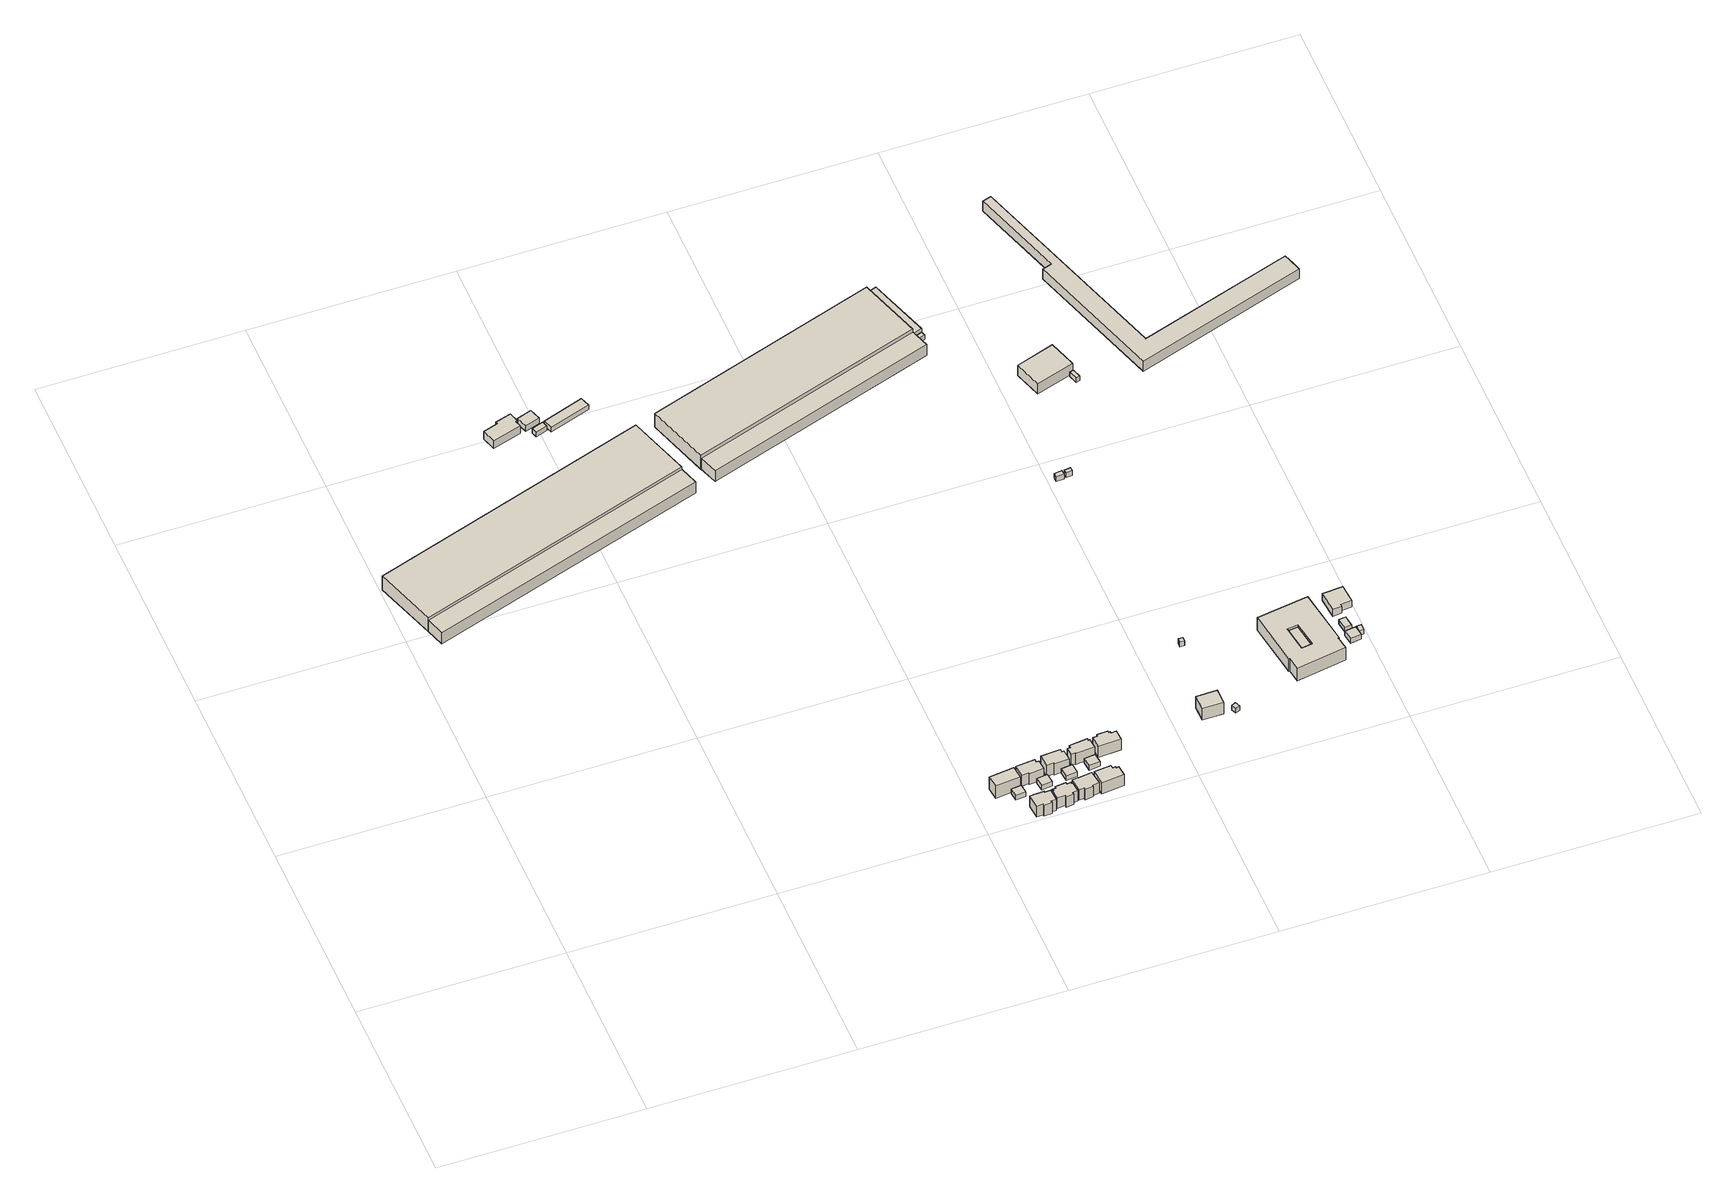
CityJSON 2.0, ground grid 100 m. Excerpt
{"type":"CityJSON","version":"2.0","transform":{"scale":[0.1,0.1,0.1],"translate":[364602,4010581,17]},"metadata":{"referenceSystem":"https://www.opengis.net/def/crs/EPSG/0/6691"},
"CityObjects":{
"building1":{"type":"Building","attributes":{"枝番":1,"利根川水系渡良瀬川洪水浸水想定区域（想定最大規模）.規模":"L2","利根川水系渡良瀬川洪水浸水想定区域（想定最大規模）.浸水ランク":"2","利根川水系渡良瀬川洪水浸水想定区域（想定最大規模）.浸水深":0.83,"利根川水系渡良瀬川洪水浸水想定区域（想定最大規模）.継続時間":2.1,"利根川水系利根川洪水浸水想定区域（計画規模）.規模":"L1","利根川水系利根川洪水浸水想定区域（計画規模）.浸水ランク":"2","利根川水系利根川洪水浸水想定区域（計画規模）.浸水深":2.7,"利根川水系利根川洪水浸水想定区域（想定最大規模）.規模":"L2","利根川水系利根川洪水浸水想定区域（想定最大規模）.浸水ランク":"3","利根川水系利根川洪水浸水想定区域（想定最大規模）.浸水深":4.16,"measuredHeight":13.2,"BuildingDetails.prefecture":"10","BuildingDetails.city":"10207"},"geometry":[{"type":"Solid","lod":"1","boundaries":[[[[0,1,2,3]],[[2,4,5,3]],[[1,6,4,2]],[[0,7,6,1]],[[3,5,7,0]],[[4,6,7,5]]]]}]},
"building2":{"type":"Building","attributes":{"枝番":1,"利根川水系渡良瀬川洪水浸水想定区域（想定最大規模）.規模":"L2","利根川水系渡良瀬川洪水浸水想定区域（想定最大規模）.浸水ランク":"2","利根川水系渡良瀬川洪水浸水想定区域（想定最大規模）.浸水深":0.63,"利根川水系利根川洪水浸水想定区域（計画規模）.規模":"L1","利根川水系利根川洪水浸水想定区域（計画規模）.浸水ランク":"2","利根川水系利根川洪水浸水想定区域（計画規模）.浸水深":2.5,"利根川水系利根川洪水浸水想定区域（想定最大規模）.規模":"L2","利根川水系利根川洪水浸水想定区域（想定最大規模）.浸水ランク":"3","利根川水系利根川洪水浸水想定区域（想定最大規模）.浸水深":3.96,"measuredHeight":9.2,"BuildingDetails.prefecture":"10","BuildingDetails.city":"10207"},"geometry":[{"type":"Solid","lod":"1","boundaries":[[[[8,9,10,11]],[[10,12,13,11]],[[9,14,12,10]],[[8,15,14,9]],[[11,13,15,8]],[[12,14,15,13]]]]}]},
"building3":{"type":"Building","attributes":{"枝番":1,"利根川水系渡良瀬川洪水浸水想定区域（想定最大規模）.規模":"L2","利根川水系渡良瀬川洪水浸水想定区域（想定最大規模）.浸水ランク":"2","利根川水系渡良瀬川洪水浸水想定区域（想定最大規模）.浸水深":0.83,"利根川水系利根川洪水浸水想定区域（計画規模）.規模":"L1","利根川水系利根川洪水浸水想定区域（計画規模）.浸水ランク":"2","利根川水系利根川洪水浸水想定区域（計画規模）.浸水深":2.7,"利根川水系利根川洪水浸水想定区域（想定最大規模）.規模":"L2","利根川水系利根川洪水浸水想定区域（想定最大規模）.浸水ランク":"3","利根川水系利根川洪水浸水想定区域（想定最大規模）.浸水深":4.16,"measuredHeight":5.7,"BuildingDetails.prefecture":"10","BuildingDetails.city":"10207"},"geometry":[{"type":"Solid","lod":"1","boundaries":[[[[16,17,18,19,20,21,22,23]],[[22,24,25,23]],[[21,26,24,22]],[[20,27,26,21]],[[19,28,27,20]],[[18,29,28,19]],[[17,30,29,18]],[[16,31,30,17]],[[23,25,31,16]],[[24,26,27,28,29,30,31,25]]]]}]},
"building4":{"type":"Building","attributes":{"枝番":1,"利根川水系渡良瀬川洪水浸水想定区域（想定最大規模）.規模":"L2","利根川水系渡良瀬川洪水浸水想定区域（想定最大規模）.浸水ランク":"2","利根川水系渡良瀬川洪水浸水想定区域（想定最大規模）.浸水深":0.93,"利根川水系渡良瀬川洪水浸水想定区域（想定最大規模）.継続時間":5.2,"利根川水系利根川洪水浸水想定区域（計画規模）.規模":"L1","利根川水系利根川洪水浸水想定区域（計画規模）.浸水ランク":"2","利根川水系利根川洪水浸水想定区域（計画規模）.浸水深":2.8,"利根川水系利根川洪水浸水想定区域（想定最大規模）.規模":"L2","利根川水系利根川洪水浸水想定区域（想定最大規模）.浸水ランク":"3","利根川水系利根川洪水浸水想定区域（想定最大規模）.浸水深":4.26,"measuredHeight":3.9,"BuildingDetails.prefecture":"10","BuildingDetails.city":"10207"},"geometry":[{"type":"Solid","lod":"1","boundaries":[[[[32,33,34,35]],[[34,36,37,35]],[[33,38,36,34]],[[32,39,38,33]],[[35,37,39,32]],[[36,38,39,37]]]]}]},
"building5":{"type":"Building","attributes":{"枝番":1,"利根川水系渡良瀬川洪水浸水想定区域（想定最大規模）.規模":"L2","利根川水系渡良瀬川洪水浸水想定区域（想定最大規模）.浸水ランク":"2","利根川水系渡良瀬川洪水浸水想定区域（想定最大規模）.浸水深":0.93,"利根川水系渡良瀬川洪水浸水想定区域（想定最大規模）.継続時間":19.6,"利根川水系利根川洪水浸水想定区域（計画規模）.規模":"L1","利根川水系利根川洪水浸水想定区域（計画規模）.浸水ランク":"2","利根川水系利根川洪水浸水想定区域（計画規模）.浸水深":2.8,"利根川水系利根川洪水浸水想定区域（想定最大規模）.規模":"L2","利根川水系利根川洪水浸水想定区域（想定最大規模）.浸水ランク":"3","利根川水系利根川洪水浸水想定区域（想定最大規模）.浸水深":4.26,"measuredHeight":3.5,"BuildingDetails.prefecture":"10","BuildingDetails.city":"10207"},"geometry":[{"type":"Solid","lod":"1","boundaries":[[[[40,41,42,43]],[[42,44,45,43]],[[41,46,44,42]],[[40,47,46,41]],[[43,45,47,40]],[[44,46,47,45]]]]}]},
"building6":{"type":"Building","attributes":{"枝番":1,"利根川水系渡良瀬川洪水浸水想定区域（想定最大規模）.規模":"L2","利根川水系渡良瀬川洪水浸水想定区域（想定最大規模）.浸水ランク":"2","利根川水系渡良瀬川洪水浸水想定区域（想定最大規模）.浸水深":1.12,"利根川水系渡良瀬川洪水浸水想定区域（想定最大規模）.継続時間":5.2,"利根川水系利根川洪水浸水想定区域（計画規模）.規模":"L1","利根川水系利根川洪水浸水想定区域（計画規模）.浸水ランク":"2","利根川水系利根川洪水浸水想定区域（計画規模）.浸水深":3,"利根川水系利根川洪水浸水想定区域（想定最大規模）.規模":"L2","利根川水系利根川洪水浸水想定区域（想定最大規模）.浸水ランク":"3","利根川水系利根川洪水浸水想定区域（想定最大規模）.浸水深":4.46,"BuildingDetails.prefecture":"10","BuildingDetails.city":"10207"},"geometry":[{"type":"Solid","lod":"1","boundaries":[[[[48,49,50,51]],[[50,52,53,51]],[[49,54,52,50]],[[48,55,54,49]],[[51,53,55,48]],[[52,54,55,53]]]]}]},
"building7":{"type":"Building","attributes":{"枝番":1,"利根川水系渡良瀬川洪水浸水想定区域（想定最大規模）.規模":"L2","利根川水系渡良瀬川洪水浸水想定区域（想定最大規模）.浸水ランク":"2","利根川水系渡良瀬川洪水浸水想定区域（想定最大規模）.浸水深":1.03,"利根川水系渡良瀬川洪水浸水想定区域（想定最大規模）.継続時間":9.4,"利根川水系利根川洪水浸水想定区域（計画規模）.規模":"L1","利根川水系利根川洪水浸水想定区域（計画規模）.浸水ランク":"2","利根川水系利根川洪水浸水想定区域（計画規模）.浸水深":2.9,"利根川水系利根川洪水浸水想定区域（想定最大規模）.規模":"L2","利根川水系利根川洪水浸水想定区域（想定最大規模）.浸水ランク":"3","利根川水系利根川洪水浸水想定区域（想定最大規模）.浸水深":4.36,"usage":"411","measuredHeight":8.4,"BuildingDetails.prefecture":"10","BuildingDetails.city":"10207","BuildingDetails.surveyYear":2016},"geometry":[{"type":"Solid","lod":"1","boundaries":[[[[56,57,58,59]],[[58,60,61,59]],[[57,62,60,58]],[[56,63,62,57]],[[59,61,63,56]],[[60,62,63,61]]]]}]},
"building8":{"type":"Building","attributes":{"枝番":1,"利根川水系渡良瀬川洪水浸水想定区域（想定最大規模）.規模":"L2","利根川水系渡良瀬川洪水浸水想定区域（想定最大規模）.浸水ランク":"2","利根川水系渡良瀬川洪水浸水想定区域（想定最大規模）.浸水深":1.33,"利根川水系渡良瀬川洪水浸水想定区域（想定最大規模）.継続時間":11.5,"利根川水系利根川洪水浸水想定区域（計画規模）.規模":"L1","利根川水系利根川洪水浸水想定区域（計画規模）.浸水ランク":"3","利根川水系利根川洪水浸水想定区域（計画規模）.浸水深":3.19,"利根川水系利根川洪水浸水想定区域（想定最大規模）.規模":"L2","利根川水系利根川洪水浸水想定区域（想定最大規模）.浸水ランク":"3","利根川水系利根川洪水浸水想定区域（想定最大規模）.浸水深":4.66,"BuildingDetails.prefecture":"10","BuildingDetails.city":"10207"},"geometry":[{"type":"Solid","lod":"1","boundaries":[[[[64,65,66,67]],[[66,68,69,67]],[[65,70,68,66]],[[64,71,70,65]],[[67,69,71,64]],[[68,70,71,69]]]]}]},
"building9":{"type":"Building","attributes":{"枝番":1,"利根川水系渡良瀬川洪水浸水想定区域（想定最大規模）.規模":"L2","利根川水系渡良瀬川洪水浸水想定区域（想定最大規模）.浸水ランク":"2","利根川水系渡良瀬川洪水浸水想定区域（想定最大規模）.浸水深":0.93,"利根川水系渡良瀬川洪水浸水想定区域（想定最大規模）.継続時間":11.5,"利根川水系利根川洪水浸水想定区域（計画規模）.規模":"L1","利根川水系利根川洪水浸水想定区域（計画規模）.浸水ランク":"2","利根川水系利根川洪水浸水想定区域（計画規模）.浸水深":2.79,"利根川水系利根川洪水浸水想定区域（想定最大規模）.規模":"L2","利根川水系利根川洪水浸水想定区域（想定最大規模）.浸水ランク":"3","利根川水系利根川洪水浸水想定区域（想定最大規模）.浸水深":4.25,"usage":"411","measuredHeight":7.5,"BuildingDetails.prefecture":"10","BuildingDetails.city":"10207","BuildingDetails.surveyYear":2016},"geometry":[{"type":"Solid","lod":"1","boundaries":[[[[72,73,74,75,76,77,78,79,80,81,82,83]],[[82,84,85,83]],[[81,86,84,82]],[[80,87,86,81]],[[79,88,87,80]],[[78,89,88,79]],[[77,90,89,78]],[[76,91,90,77]],[[75,92,91,76]],[[74,93,92,75]],[[73,94,93,74]],[[72,95,94,73]],[[83,85,95,72]],[[84,86,87,88,89,90,91,92,93,94,95,85]]]]}]},
"building10":{"type":"Building","attributes":{"枝番":1,"利根川水系渡良瀬川洪水浸水想定区域（想定最大規模）.規模":"L2","利根川水系渡良瀬川洪水浸水想定区域（想定最大規模）.浸水ランク":"2","利根川水系渡良瀬川洪水浸水想定区域（想定最大規模）.浸水深":1.33,"利根川水系渡良瀬川洪水浸水想定区域（想定最大規模）.継続時間":9.4,"利根川水系利根川洪水浸水想定区域（計画規模）.規模":"L1","利根川水系利根川洪水浸水想定区域（計画規模）.浸水ランク":"3","利根川水系利根川洪水浸水想定区域（計画規模）.浸水深":3.19,"利根川水系利根川洪水浸水想定区域（想定最大規模）.規模":"L2","利根川水系利根川洪水浸水想定区域（想定最大規模）.浸水ランク":"3","利根川水系利根川洪水浸水想定区域（想定最大規模）.浸水深":4.66,"usage":"411","measuredHeight":7.6,"BuildingDetails.prefecture":"10","BuildingDetails.city":"10207","BuildingDetails.surveyYear":2016},"geometry":[{"type":"Solid","lod":"1","boundaries":[[[[96,97,98,99,100,101,102,103]],[[102,104,105,103]],[[101,106,104,102]],[[100,107,106,101]],[[99,108,107,100]],[[98,109,108,99]],[[97,110,109,98]],[[96,111,110,97]],[[103,105,111,96]],[[104,106,107,108,109,110,111,105]]]]}]},
"building11":{"type":"Building","attributes":{"枝番":1,"利根川水系渡良瀬川洪水浸水想定区域（想定最大規模）.規模":"L2","利根川水系渡良瀬川洪水浸水想定区域（想定最大規模）.浸水ランク":"2","利根川水系渡良瀬川洪水浸水想定区域（想定最大規模）.浸水深":1.33,"利根川水系渡良瀬川洪水浸水想定区域（想定最大規模）.継続時間":9.7,"利根川水系利根川洪水浸水想定区域（計画規模）.規模":"L1","利根川水系利根川洪水浸水想定区域（計画規模）.浸水ランク":"3","利根川水系利根川洪水浸水想定区域（計画規模）.浸水深":3.19,"利根川水系利根川洪水浸水想定区域（想定最大規模）.規模":"L2","利根川水系利根川洪水浸水想定区域（想定最大規模）.浸水ランク":"3","利根川水系利根川洪水浸水想定区域（想定最大規模）.浸水深":4.66,"BuildingDetails.prefecture":"10","BuildingDetails.city":"10207"},"geometry":[{"type":"Solid","lod":"1","boundaries":[[[[112,113,114,115]],[[114,116,117,115]],[[113,118,116,114]],[[112,119,118,113]],[[115,117,119,112]],[[116,118,119,117]]]]}]},
"building12":{"type":"Building","attributes":{"枝番":1,"利根川水系渡良瀬川洪水浸水想定区域（想定最大規模）.規模":"L2","利根川水系渡良瀬川洪水浸水想定区域（想定最大規模）.浸水ランク":"2","利根川水系渡良瀬川洪水浸水想定区域（想定最大規模）.浸水深":1.12,"利根川水系渡良瀬川洪水浸水想定区域（想定最大規模）.継続時間":9.7,"利根川水系利根川洪水浸水想定区域（計画規模）.規模":"L1","利根川水系利根川洪水浸水想定区域（計画規模）.浸水ランク":"2","利根川水系利根川洪水浸水想定区域（計画規模）.浸水深":3,"利根川水系利根川洪水浸水想定区域（想定最大規模）.規模":"L2","利根川水系利根川洪水浸水想定区域（想定最大規模）.浸水ランク":"3","利根川水系利根川洪水浸水想定区域（想定最大規模）.浸水深":4.46,"usage":"411","measuredHeight":7.2,"BuildingDetails.prefecture":"10","BuildingDetails.city":"10207","BuildingDetails.surveyYear":2016},"geometry":[{"type":"Solid","lod":"1","boundaries":[[[[120,121,122,123,124,125,126,127,128,129,130,131,132,133,134,135]],[[134,136,137,135]],[[133,138,136,134]],[[132,139,138,133]],[[131,140,139,132]],[[130,141,140,131]],[[129,142,141,130]],[[128,143,142,129]],[[127,144,143,128]],[[126,145,144,127]],[[125,146,145,126]],[[124,147,146,125]],[[123,148,147,124]],[[122,149,148,123]],[[121,150,149,122]],[[120,151,150,121]],[[135,137,151,120]],[[136,138,139,140,141,142,143,144,145,146,147,148,149,150,151,137]]]]}]},
"building13":{"type":"Building","attributes":{"枝番":1,"利根川水系渡良瀬川洪水浸水想定区域（想定最大規模）.規模":"L2","利根川水系渡良瀬川洪水浸水想定区域（想定最大規模）.浸水ランク":"2","利根川水系渡良瀬川洪水浸水想定区域（想定最大規模）.浸水深":1.03,"利根川水系渡良瀬川洪水浸水想定区域（想定最大規模）.継続時間":7,"利根川水系利根川洪水浸水想定区域（計画規模）.規模":"L1","利根川水系利根川洪水浸水想定区域（計画規模）.浸水ランク":"2","利根川水系利根川洪水浸水想定区域（計画規模）.浸水深":2.9,"利根川水系利根川洪水浸水想定区域（想定最大規模）.規模":"L2","利根川水系利根川洪水浸水想定区域（想定最大規模）.浸水ランク":"3","利根川水系利根川洪水浸水想定区域（想定最大規模）.浸水深":4.36,"usage":"411","measuredHeight":7.6,"BuildingDetails.prefecture":"10","BuildingDetails.city":"10207","BuildingDetails.surveyYear":2016},"geometry":[{"type":"Solid","lod":"1","boundaries":[[[[152,153,154,155,156,157,158,159]],[[158,160,161,159]],[[157,162,160,158]],[[156,163,162,157]],[[155,164,163,156]],[[154,165,164,155]],[[153,166,165,154]],[[152,167,166,153]],[[159,161,167,152]],[[160,162,163,164,165,166,167,161]]]]}]},
"building14":{"type":"Building","attributes":{"枝番":1,"利根川水系渡良瀬川洪水浸水想定区域（想定最大規模）.規模":"L2","利根川水系渡良瀬川洪水浸水想定区域（想定最大規模）.浸水ランク":"2","利根川水系渡良瀬川洪水浸水想定区域（想定最大規模）.浸水深":1.03,"利根川水系渡良瀬川洪水浸水想定区域（想定最大規模）.継続時間":9.7,"利根川水系利根川洪水浸水想定区域（計画規模）.規模":"L1","利根川水系利根川洪水浸水想定区域（計画規模）.浸水ランク":"2","利根川水系利根川洪水浸水想定区域（計画規模）.浸水深":2.9,"利根川水系利根川洪水浸水想定区域（想定最大規模）.規模":"L2","利根川水系利根川洪水浸水想定区域（想定最大規模）.浸水ランク":"3","利根川水系利根川洪水浸水想定区域（想定最大規模）.浸水深":4.36,"usage":"411","measuredHeight":7.4,"BuildingDetails.prefecture":"10","BuildingDetails.city":"10207","BuildingDetails.surveyYear":2016},"geometry":[{"type":"Solid","lod":"1","boundaries":[[[[168,169,170,171,172,173,174,175,176,177]],[[176,178,179,177]],[[175,180,178,176]],[[174,181,180,175]],[[173,182,181,174]],[[172,183,182,173]],[[171,184,183,172]],[[170,185,184,171]],[[169,186,185,170]],[[168,187,186,169]],[[177,179,187,168]],[[178,180,181,182,183,184,185,186,187,179]]]]}]},
"building15":{"type":"Building","attributes":{"枝番":1,"利根川水系渡良瀬川洪水浸水想定区域（想定最大規模）.規模":"L2","利根川水系渡良瀬川洪水浸水想定区域（想定最大規模）.浸水ランク":"2","利根川水系渡良瀬川洪水浸水想定区域（想定最大規模）.浸水深":1.23,"利根川水系渡良瀬川洪水浸水想定区域（想定最大規模）.継続時間":7,"利根川水系利根川洪水浸水想定区域（計画規模）.規模":"L1","利根川水系利根川洪水浸水想定区域（計画規模）.浸水ランク":"3","利根川水系利根川洪水浸水想定区域（計画規模）.浸水深":3.1,"利根川水系利根川洪水浸水想定区域（想定最大規模）.規模":"L2","利根川水系利根川洪水浸水想定区域（想定最大規模）.浸水ランク":"3","利根川水系利根川洪水浸水想定区域（想定最大規模）.浸水深":4.55,"BuildingDetails.prefecture":"10","BuildingDetails.city":"10207"},"geometry":[{"type":"Solid","lod":"1","boundaries":[[[[188,189,190,191]],[[190,192,193,191]],[[189,194,192,190]],[[188,195,194,189]],[[191,193,195,188]],[[192,194,195,193]]]]}]},
"building16":{"type":"Building","attributes":{"枝番":1,"利根川水系渡良瀬川洪水浸水想定区域（想定最大規模）.規模":"L2","利根川水系渡良瀬川洪水浸水想定区域（想定最大規模）.浸水ランク":"2","利根川水系渡良瀬川洪水浸水想定区域（想定最大規模）.浸水深":1.12,"利根川水系渡良瀬川洪水浸水想定区域（想定最大規模）.継続時間":7,"利根川水系利根川洪水浸水想定区域（計画規模）.規模":"L1","利根川水系利根川洪水浸水想定区域（計画規模）.浸水ランク":"2","利根川水系利根川洪水浸水想定区域（計画規模）.浸水深":3,"利根川水系利根川洪水浸水想定区域（想定最大規模）.規模":"L2","利根川水系利根川洪水浸水想定区域（想定最大規模）.浸水ランク":"3","利根川水系利根川洪水浸水想定区域（想定最大規模）.浸水深":4.46,"usage":"411","measuredHeight":7.8,"BuildingDetails.prefecture":"10","BuildingDetails.city":"10207","BuildingDetails.surveyYear":2016},"geometry":[{"type":"Solid","lod":"1","boundaries":[[[[196,197,198,199,200,201,202,203,204,205]],[[204,206,207,205]],[[203,208,206,204]],[[202,209,208,203]],[[201,210,209,202]],[[200,211,210,201]],[[199,212,211,200]],[[198,213,212,199]],[[197,214,213,198]],[[196,215,214,197]],[[205,207,215,196]],[[206,208,209,210,211,212,213,214,215,207]]]]}]},
"building17":{"type":"Building","attributes":{"枝番":1,"利根川水系渡良瀬川洪水浸水想定区域（想定最大規模）.規模":"L2","利根川水系渡良瀬川洪水浸水想定区域（想定最大規模）.浸水ランク":"2","利根川水系渡良瀬川洪水浸水想定区域（想定最大規模）.浸水深":1.23,"利根川水系利根川洪水浸水想定区域（計画規模）.規模":"L1","利根川水系利根川洪水浸水想定区域（計画規模）.浸水ランク":"3","利根川水系利根川洪水浸水想定区域（計画規模）.浸水深":3.1,"利根川水系利根川洪水浸水想定区域（想定最大規模）.規模":"L2","利根川水系利根川洪水浸水想定区域（想定最大規模）.浸水ランク":"3","利根川水系利根川洪水浸水想定区域（想定最大規模）.浸水深":4.55,"usage":"411","measuredHeight":7.8,"BuildingDetails.prefecture":"10","BuildingDetails.city":"10207","BuildingDetails.surveyYear":2016},"geometry":[{"type":"Solid","lod":"1","boundaries":[[[[216,217,218,219,220,221,222,223]],[[222,224,225,223]],[[221,226,224,222]],[[220,227,226,221]],[[219,228,227,220]],[[218,229,228,219]],[[217,230,229,218]],[[216,231,230,217]],[[223,225,231,216]],[[224,226,227,228,229,230,231,225]]]]}]},
"building18":{"type":"Building","attributes":{"枝番":1,"利根川水系渡良瀬川洪水浸水想定区域（想定最大規模）.規模":"L2","利根川水系渡良瀬川洪水浸水想定区域（想定最大規模）.浸水ランク":"2","利根川水系渡良瀬川洪水浸水想定区域（想定最大規模）.浸水深":1.33,"利根川水系渡良瀬川洪水浸水想定区域（想定最大規模）.継続時間":7,"利根川水系利根川洪水浸水想定区域（計画規模）.規模":"L1","利根川水系利根川洪水浸水想定区域（計画規模）.浸水ランク":"3","利根川水系利根川洪水浸水想定区域（計画規模）.浸水深":3.19,"利根川水系利根川洪水浸水想定区域（想定最大規模）.規模":"L2","利根川水系利根川洪水浸水想定区域（想定最大規模）.浸水ランク":"3","利根川水系利根川洪水浸水想定区域（想定最大規模）.浸水深":4.66,"measuredHeight":3.1,"BuildingDetails.prefecture":"10","BuildingDetails.city":"10207"},"geometry":[{"type":"Solid","lod":"1","boundaries":[[[[232,233,234,235]],[[234,236,237,235]],[[233,238,236,234]],[[232,239,238,233]],[[235,237,239,232]],[[236,238,239,237]]]]}]},
"building19":{"type":"Building","attributes":{"枝番":1,"利根川水系渡良瀬川洪水浸水想定区域（想定最大規模）.規模":"L2","利根川水系渡良瀬川洪水浸水想定区域（想定最大規模）.浸水ランク":"2","利根川水系渡良瀬川洪水浸水想定区域（想定最大規模）.浸水深":1.03,"利根川水系渡良瀬川洪水浸水想定区域（想定最大規模）.継続時間":6.2,"利根川水系利根川洪水浸水想定区域（計画規模）.規模":"L1","利根川水系利根川洪水浸水想定区域（計画規模）.浸水ランク":"2","利根川水系利根川洪水浸水想定区域（計画規模）.浸水深":2.9,"利根川水系利根川洪水浸水想定区域（想定最大規模）.規模":"L2","利根川水系利根川洪水浸水想定区域（想定最大規模）.浸水ランク":"3","利根川水系利根川洪水浸水想定区域（想定最大規模）.浸水深":4.36,"usage":"411","measuredHeight":7.6,"BuildingDetails.prefecture":"10","BuildingDetails.city":"10207","BuildingDetails.surveyYear":2016},"geometry":[{"type":"Solid","lod":"1","boundaries":[[[[240,241,242,243,244,245,246,247,248,249]],[[248,250,251,249]],[[247,252,250,248]],[[246,253,252,247]],[[245,254,253,246]],[[244,255,254,245]],[[243,256,255,244]],[[242,257,256,243]],[[241,258,257,242]],[[240,259,258,241]],[[249,251,259,240]],[[250,252,253,254,255,256,257,258,259,251]]]]}]},
"building20":{"type":"Building","attributes":{"枝番":1,"利根川水系渡良瀬川洪水浸水想定区域（想定最大規模）.規模":"L2","利根川水系渡良瀬川洪水浸水想定区域（想定最大規模）.浸水ランク":"2","利根川水系渡良瀬川洪水浸水想定区域（想定最大規模）.浸水深":0.54,"利根川水系利根川洪水浸水想定区域（計画規模）.規模":"L1","利根川水系利根川洪水浸水想定区域（計画規模）.浸水ランク":"2","利根川水系利根川洪水浸水想定区域（計画規模）.浸水深":2.4,"利根川水系利根川洪水浸水想定区域（想定最大規模）.規模":"L2","利根川水系利根川洪水浸水想定区域（想定最大規模）.浸水ランク":"3","利根川水系利根川洪水浸水想定区域（想定最大規模）.浸水深":3.86,"usage":"431","measuredHeight":16.5,"BuildingDetails.prefecture":"10","BuildingDetails.city":"10207","BuildingDetails.surveyYear":2016},"geometry":[{"type":"Solid","lod":"1","boundaries":[[[[260,261,262,263,264]],[[263,265,266,264]],[[262,267,265,263]],[[261,268,267,262]],[[260,269,268,261]],[[264,266,269,260]],[[265,267,268,269,266]]]]}]},
"building21":{"type":"Building","attributes":{"枝番":1,"利根川水系渡良瀬川洪水浸水想定区域（想定最大規模）.規模":"L2","利根川水系渡良瀬川洪水浸水想定区域（想定最大規模）.浸水ランク":"1","利根川水系渡良瀬川洪水浸水想定区域（想定最大規模）.浸水深":0.43,"利根川水系利根川洪水浸水想定区域（計画規模）.規模":"L1","利根川水系利根川洪水浸水想定区域（計画規模）.浸水ランク":"2","利根川水系利根川洪水浸水想定区域（計画規模）.浸水深":2.29,"利根川水系利根川洪水浸水想定区域（想定最大規模）.規模":"L2","利根川水系利根川洪水浸水想定区域（想定最大規模）.浸水ランク":"3","利根川水系利根川洪水浸水想定区域（想定最大規模）.浸水深":3.76,"measuredHeight":8.9,"BuildingDetails.prefecture":"10","BuildingDetails.city":"10207"},"geometry":[{"type":"Solid","lod":"1","boundaries":[[[[270,271,272,273]],[[272,274,275,273]],[[271,276,274,272]],[[270,277,276,271]],[[273,275,277,270]],[[274,276,277,275]]]]}]},
"building22":{"type":"Building","attributes":{"枝番":1,"利根川水系渡良瀬川洪水浸水想定区域（想定最大規模）.規模":"L2","利根川水系渡良瀬川洪水浸水想定区域（想定最大規模）.浸水ランク":"1","利根川水系渡良瀬川洪水浸水想定区域（想定最大規模）.浸水深":0.03,"利根川水系利根川洪水浸水想定区域（計画規模）.規模":"L1","利根川水系利根川洪水浸水想定区域（計画規模）.浸水ランク":"2","利根川水系利根川洪水浸水想定区域（計画規模）.浸水深":1.9,"利根川水系利根川洪水浸水想定区域（想定最大規模）.規模":"L2","利根川水系利根川洪水浸水想定区域（想定最大規模）.浸水ランク":"3","利根川水系利根川洪水浸水想定区域（想定最大規模）.浸水深":3.35,"usage":"411","measuredHeight":8.2,"BuildingDetails.prefecture":"10","BuildingDetails.city":"10207","BuildingDetails.surveyYear":2016},"geometry":[{"type":"Solid","lod":"1","boundaries":[[[[278,279,280,281]],[[280,282,283,281]],[[279,284,282,280]],[[278,285,284,279]],[[281,283,285,278]],[[282,284,285,283]]]]}]},
"building23":{"type":"Building","attributes":{"枝番":1,"利根川水系渡良瀬川洪水浸水想定区域（想定最大規模）.規模":"L2","利根川水系渡良瀬川洪水浸水想定区域（想定最大規模）.浸水ランク":"1","利根川水系渡良瀬川洪水浸水想定区域（想定最大規模）.浸水深":0.03,"利根川水系利根川洪水浸水想定区域（計画規模）.規模":"L1","利根川水系利根川洪水浸水想定区域（計画規模）.浸水ランク":"2","利根川水系利根川洪水浸水想定区域（計画規模）.浸水深":1.9,"利根川水系利根川洪水浸水想定区域（想定最大規模）.規模":"L2","利根川水系利根川洪水浸水想定区域（想定最大規模）.浸水ランク":"3","利根川水系利根川洪水浸水想定区域（想定最大規模）.浸水深":3.35,"BuildingDetails.prefecture":"10","BuildingDetails.city":"10207"},"geometry":[{"type":"Solid","lod":"1","boundaries":[[[[286,287,288,289]],[[288,290,291,289]],[[287,292,290,288]],[[286,293,292,287]],[[289,291,293,286]],[[290,292,293,291]]]]}]},
"building24":{"type":"Building","attributes":{"枝番":1,"利根川水系渡良瀬川洪水浸水想定区域（想定最大規模）.規模":"L2","利根川水系渡良瀬川洪水浸水想定区域（想定最大規模）.浸水ランク":"1","利根川水系渡良瀬川洪水浸水想定区域（想定最大規模）.浸水深":0.23,"利根川水系利根川洪水浸水想定区域（計画規模）.規模":"L1","利根川水系利根川洪水浸水想定区域（計画規模）.浸水ランク":"2","利根川水系利根川洪水浸水想定区域（計画規模）.浸水深":2.1,"利根川水系利根川洪水浸水想定区域（想定最大規模）.規模":"L2","利根川水系利根川洪水浸水想定区域（想定最大規模）.浸水ランク":"3","利根川水系利根川洪水浸水想定区域（想定最大規模）.浸水深":3.56,"BuildingDetails.prefecture":"10","BuildingDetails.city":"10207"},"geometry":[{"type":"Solid","lod":"1","boundaries":[[[[294,295,296,297]],[[296,298,299,297]],[[295,300,298,296]],[[294,301,300,295]],[[297,299,301,294]],[[298,300,301,299]]]]}]},
"building25":{"type":"Building","attributes":{"枝番":1,"利根川水系利根川洪水浸水想定区域（計画規模）.規模":"L1","利根川水系利根川洪水浸水想定区域（計画規模）.浸水ランク":"1","利根川水系利根川洪水浸水想定区域（計画規模）.浸水深":0.396,"利根川水系利根川洪水浸水想定区域（想定最大規模）.規模":"L2","利根川水系利根川洪水浸水想定区域（想定最大規模）.浸水ランク":"2","利根川水系利根川洪水浸水想定区域（想定最大規模）.浸水深":1.86,"BuildingDetails.prefecture":"10","BuildingDetails.city":"10207"},"geometry":[{"type":"Solid","lod":"1","boundaries":[[[[302,303,304,305]],[[304,306,307,305]],[[303,308,306,304]],[[302,309,308,303]],[[305,307,309,302]],[[306,308,309,307]]]]}]},
"building26":{"type":"Building","attributes":{"枝番":1,"利根川水系利根川洪水浸水想定区域（計画規模）.規模":"L1","利根川水系利根川洪水浸水想定区域（計画規模）.浸水ランク":"2","利根川水系利根川洪水浸水想定区域（計画規模）.浸水深":1.6,"利根川水系利根川洪水浸水想定区域（想定最大規模）.規模":"L2","利根川水系利根川洪水浸水想定区域（想定最大規模）.浸水ランク":"3","利根川水系利根川洪水浸水想定区域（想定最大規模）.浸水深":3.06,"measuredHeight":6.3,"BuildingDetails.prefecture":"10","BuildingDetails.city":"10207"},"geometry":[{"type":"Solid","lod":"1","boundaries":[[[[310,311,312,313]],[[312,314,315,313]],[[311,316,314,312]],[[310,317,316,311]],[[313,315,317,310]],[[314,316,317,315]]]]}]},
"building27":{"type":"Building","attributes":{"枝番":1,"利根川水系利根川洪水浸水想定区域（計画規模）.規模":"L1","利根川水系利根川洪水浸水想定区域（計画規模）.浸水ランク":"2","利根川水系利根川洪水浸水想定区域（計画規模）.浸水深":1.8,"利根川水系利根川洪水浸水想定区域（想定最大規模）.規模":"L2","利根川水系利根川洪水浸水想定区域（想定最大規模）.浸水ランク":"3","利根川水系利根川洪水浸水想定区域（想定最大規模）.浸水深":3.25,"measuredHeight":3.4,"BuildingDetails.prefecture":"10","BuildingDetails.city":"10207"},"geometry":[{"type":"Solid","lod":"1","boundaries":[[[[318,319,320,321]],[[320,322,323,321]],[[319,324,322,320]],[[318,325,324,319]],[[321,323,325,318]],[[322,324,325,323]]]]}]},
"building28":{"type":"Building","attributes":{"枝番":1,"利根川水系利根川洪水浸水想定区域（計画規模）.規模":"L1","利根川水系利根川洪水浸水想定区域（計画規模）.浸水ランク":"2","利根川水系利根川洪水浸水想定区域（計画規模）.浸水深":0.695,"利根川水系利根川洪水浸水想定区域（想定最大規模）.規模":"L2","利根川水系利根川洪水浸水想定区域（想定最大規模）.浸水ランク":"2","利根川水系利根川洪水浸水想定区域（想定最大規模）.浸水深":2.16,"BuildingDetails.prefecture":"10","BuildingDetails.city":"10207"},"geometry":[{"type":"Solid","lod":"1","boundaries":[[[[326,327,328,329]],[[328,330,331,329]],[[327,332,330,328]],[[326,333,332,327]],[[329,331,333,326]],[[330,332,333,331]]]]}]},
"building29":{"type":"Building","attributes":{"枝番":1,"利根川水系渡良瀬川洪水浸水想定区域（想定最大規模）.規模":"L2","利根川水系利根川洪水浸水想定区域（計画規模）.規模":"L1","利根川水系利根川洪水浸水想定区域（計画規模）.浸水ランク":"2","利根川水系利根川洪水浸水想定区域（計画規模）.浸水深":1.7,"利根川水系利根川洪水浸水想定区域（想定最大規模）.規模":"L2","利根川水系利根川洪水浸水想定区域（想定最大規模）.浸水ランク":"3","利根川水系利根川洪水浸水想定区域（想定最大規模）.浸水深":3.15,"measuredHeight":8.8,"BuildingDetails.prefecture":"10","BuildingDetails.city":"10207"},"geometry":[{"type":"Solid","lod":"1","boundaries":[[[[334,335,336,337]],[[336,338,339,337]],[[335,340,338,336]],[[334,341,340,335]],[[337,339,341,334]],[[338,340,341,339]]]]}]},
"building30":{"type":"Building","attributes":{"枝番":1,"利根川水系渡良瀬川洪水浸水想定区域（想定最大規模）.規模":"L2","利根川水系利根川洪水浸水想定区域（計画規模）.規模":"L1","利根川水系利根川洪水浸水想定区域（計画規模）.浸水ランク":"2","利根川水系利根川洪水浸水想定区域（計画規模）.浸水深":1.79,"利根川水系利根川洪水浸水想定区域（想定最大規模）.規模":"L2","利根川水系利根川洪水浸水想定区域（想定最大規模）.浸水ランク":"3","利根川水系利根川洪水浸水想定区域（想定最大規模）.浸水深":3.25,"usage":"422","measuredHeight":8.8,"BuildingDetails.prefecture":"10","BuildingDetails.city":"10207","BuildingDetails.surveyYear":2016},"geometry":[{"type":"Solid","lod":"1","boundaries":[[[[342,343,344,345,346,347,348,349],[336,335,334,337]],[[348,350,351,349]],[[347,352,350,348]],[[346,353,352,347]],[[345,354,353,346]],[[344,355,354,345]],[[343,356,355,344]],[[342,357,356,343]],[[349,351,357,342]],[[334,358,359,337]],[[335,360,358,334]],[[336,361,360,335]],[[337,359,361,336]],[[350,352,353,354,355,356,357,351],[358,360,361,359]]]]}]},
"building31":{"type":"Building","attributes":{"枝番":1,"利根川水系渡良瀬川洪水浸水想定区域（想定最大規模）.規模":"L2","利根川水系渡良瀬川洪水浸水想定区域（想定最大規模）.浸水ランク":"1","利根川水系渡良瀬川洪水浸水想定区域（想定最大規模）.浸水深":0.23,"利根川水系利根川洪水浸水想定区域（計画規模）.規模":"L1","利根川水系利根川洪水浸水想定区域（計画規模）.浸水ランク":"2","利根川水系利根川洪水浸水想定区域（計画規模）.浸水深":2.1,"利根川水系利根川洪水浸水想定区域（想定最大規模）.規模":"L2","利根川水系利根川洪水浸水想定区域（想定最大規模）.浸水ランク":"3","利根川水系利根川洪水浸水想定区域（想定最大規模）.浸水深":3.56,"usage":"431","measuredHeight":7.8,"BuildingDetails.prefecture":"10","BuildingDetails.city":"10207","BuildingDetails.surveyYear":2016},"geometry":[{"type":"Solid","lod":"1","boundaries":[[[[362,363,364,365]],[[364,366,367,365]],[[363,368,366,364]],[[362,369,368,363]],[[365,367,369,362]],[[366,368,369,367]]]]}]},
"building32":{"type":"Building","attributes":{"枝番":1,"利根川水系渡良瀬川洪水浸水想定区域（想定最大規模）.規模":"L2","利根川水系渡良瀬川洪水浸水想定区域（想定最大規模）.浸水ランク":"1","利根川水系渡良瀬川洪水浸水想定区域（想定最大規模）.浸水深":0.03,"利根川水系利根川洪水浸水想定区域（計画規模）.規模":"L1","利根川水系利根川洪水浸水想定区域（計画規模）.浸水ランク":"2","利根川水系利根川洪水浸水想定区域（計画規模）.浸水深":1.9,"利根川水系利根川洪水浸水想定区域（想定最大規模）.規模":"L2","利根川水系利根川洪水浸水想定区域（想定最大規模）.浸水ランク":"3","利根川水系利根川洪水浸水想定区域（想定最大規模）.浸水深":3.36,"measuredHeight":3.1,"BuildingDetails.prefecture":"10","BuildingDetails.city":"10207"},"geometry":[{"type":"Solid","lod":"1","boundaries":[[[[370,371,372,373]],[[372,374,375,373]],[[371,376,374,372]],[[370,377,376,371]],[[373,375,377,370]],[[374,376,377,375]]]]}]},
"building33":{"type":"Building","attributes":{"枝番":1,"利根川水系利根川洪水浸水想定区域（計画規模）.規模":"L1","利根川水系利根川洪水浸水想定区域（計画規模）.浸水ランク":"2","利根川水系利根川洪水浸水想定区域（計画規模）.浸水深":0.994,"利根川水系利根川洪水浸水想定区域（想定最大規模）.規模":"L2","利根川水系利根川洪水浸水想定区域（想定最大規模）.浸水ランク":"2","利根川水系利根川洪水浸水想定区域（想定最大規模）.浸水深":2.45,"BuildingDetails.prefecture":"10","BuildingDetails.city":"10207"},"geometry":[{"type":"Solid","lod":"1","boundaries":[[[[378,379,380,381]],[[380,382,383,381]],[[379,384,382,380]],[[378,385,384,379]],[[381,383,385,378]],[[382,384,385,383]]]]}]},
"building34":{"type":"Building","attributes":{"枝番":1,"利根川水系利根川洪水浸水想定区域（計画規模）.規模":"L1","利根川水系利根川洪水浸水想定区域（計画規模）.浸水ランク":"2","利根川水系利根川洪水浸水想定区域（計画規模）.浸水深":1.4,"利根川水系利根川洪水浸水想定区域（想定最大規模）.規模":"L2","利根川水系利根川洪水浸水想定区域（想定最大規模）.浸水ランク":"2","利根川水系利根川洪水浸水想定区域（想定最大規模）.浸水深":2.85,"BuildingDetails.prefecture":"10","BuildingDetails.city":"10207"},"geometry":[{"type":"Solid","lod":"1","boundaries":[[[[386,387,388,389]],[[388,390,391,389]],[[387,392,390,388]],[[386,393,392,387]],[[389,391,393,386]],[[390,392,393,391]]]]}]},
"building35":{"type":"Building","attributes":{"枝番":1,"利根川水系利根川洪水浸水想定区域（計画規模）.規模":"L1","利根川水系利根川洪水浸水想定区域（計画規模）.浸水ランク":"2","利根川水系利根川洪水浸水想定区域（計画規模）.浸水深":0.894,"利根川水系利根川洪水浸水想定区域（想定最大規模）.規模":"L2","利根川水系利根川洪水浸水想定区域（想定最大規模）.浸水ランク":"2","利根川水系利根川洪水浸水想定区域（想定最大規模）.浸水深":2.35,"BuildingDetails.prefecture":"10","BuildingDetails.city":"10207"},"geometry":[{"type":"Solid","lod":"1","boundaries":[[[[394,395,396,397]],[[396,398,399,397]],[[395,400,398,396]],[[394,401,400,395]],[[397,399,401,394]],[[398,400,401,399]]]]}]},
"building36":{"type":"Building","attributes":{"枝番":1,"利根川水系利根川洪水浸水想定区域（計画規模）.規模":"L1","利根川水系利根川洪水浸水想定区域（計画規模）.浸水ランク":"2","利根川水系利根川洪水浸水想定区域（計画規模）.浸水深":0.895,"利根川水系利根川洪水浸水想定区域（想定最大規模）.規模":"L2","利根川水系利根川洪水浸水想定区域（想定最大規模）.浸水ランク":"2","利根川水系利根川洪水浸水想定区域（想定最大規模）.浸水深":2.35,"usage":"411","measuredHeight":5.1,"BuildingDetails.prefecture":"10","BuildingDetails.city":"10207","BuildingDetails.surveyYear":2016},"geometry":[{"type":"Solid","lod":"1","boundaries":[[[[402,403,404,405,406,407]],[[406,408,409,407]],[[405,410,408,406]],[[404,411,410,405]],[[403,412,411,404]],[[402,413,412,403]],[[407,409,413,402]],[[408,410,411,412,413,409]]]]}]},
"building37":{"type":"Building","attributes":{"枝番":1,"利根川水系利根川洪水浸水想定区域（計画規模）.規模":"L1","利根川水系利根川洪水浸水想定区域（計画規模）.浸水ランク":"2","利根川水系利根川洪水浸水想定区域（計画規模）.浸水深":1.7,"利根川水系利根川洪水浸水想定区域（想定最大規模）.規模":"L2","利根川水系利根川洪水浸水想定区域（想定最大規模）.浸水ランク":"3","利根川水系利根川洪水浸水想定区域（想定最大規模）.浸水深":3.15,"measuredHeight":7.3,"BuildingDetails.prefecture":"10","BuildingDetails.city":"10207"},"geometry":[{"type":"Solid","lod":"1","boundaries":[[[[414,415,416,417,418,419,420,421,422]],[[421,423,424,422]],[[420,425,423,421]],[[419,426,425,420]],[[418,427,426,419]],[[417,428,427,418]],[[416,429,428,417]],[[415,430,429,416]],[[414,431,430,415]],[[422,424,431,414]],[[423,425,426,427,428,429,430,431,424]]]]}]}
},
"vertices":[
[7,2316,24],[1381,2765,24],[1481,2457,24],[108,2009,24],[1481,2457,114],[108,2009,114],[1381,2765,114],[7,2316,114],
[1481,2457,26],[1512,2363,26],[138,1915,26],[108,2009,26],[138,1915,99],[108,2009,99],[1512,2363,99],[1481,2457,99],
[749,3002,23],[823,3025,23],[820,3035,23],[897,3059,23],[911,3012,23],[903,3009,23],[913,2976,23],[771,2933,23],[913,2976,74],[771,2933,74],[903,3009,74],[911,3012,74],[897,3059,74],[820,3035,74],[823,3025,74],[749,3002,74],
[922,3036,21],[995,3061,21],[1013,3006,21],[941,2982,21],[1013,3006,57],[941,2982,57],[995,3061,57],[922,3036,57],
[963,2962,21],[1021,2982,21],[1030,2953,21],[973,2933,21],[1030,2953,51],[973,2933,51],[1021,2982,51],[963,2962,51],
[1029,2985,20],[1232,3054,20],[1248,3006,20],[1045,2938,20],[1248,3006,50],[1045,2938,50],[1232,3054,50],[1029,2985,50],
[2101,254,8],[2223,269,8],[2230,206,8],[2108,192,8],[2230,206,88],[2108,192,88],[2223,269,88],[2101,254,88],
[2181,190,14],[2230,196,14],[2235,150,14],[2186,145,14],[2235,150,44],[2186,145,44],[2230,196,44],[2181,190,44],
[2268,17,17],[2235,14,17],[2229,84,17],[2263,87,17],[2263,85,17],[2299,88,17],[2299,82,17],[2327,84,17],[2331,22,17],[2307,20,17],[2308,11,17],[2268,8,17],[2308,11,88],[2268,8,88],[2307,20,88],[2331,22,88],[2327,84,88],[2299,82,88],[2299,88,88],[2263,85,88],[2263,87,88],[2229,84,88],[2235,14,88],[2268,17,88],
[2273,214,19],[2238,210,19],[2232,270,19],[2326,279,19],[2328,264,19],[2340,265,19],[2345,214,19],[2274,207,19],[2345,214,90],[2274,207,90],[2340,265,90],[2328,264,90],[2326,279,90],[2232,270,90],[2238,210,90],[2273,214,90],
[2307,205,19],[2360,211,19],[2365,163,19],[2312,157,19],[2365,163,49],[2312,157,49],[2360,211,49],[2307,205,49],
[2376,32,20],[2338,29,20],[2335,75,20],[2338,76,20],[2337,86,20],[2356,87,20],[2355,97,20],[2406,102,20],[2407,93,20],[2429,96,20],[2430,89,20],[2434,89,20],[2439,38,20],[2414,35,20],[2415,25,20],[2377,21,20],[2415,25,88],[2377,21,88],[2414,35,88],[2439,38,88],[2434,89,88],[2430,89,88],[2429,96,88],[2407,93,88],[2406,102,88],[2355,97,88],[2356,87,88],[2337,86,88],[2338,76,88],[2335,75,88],[2338,29,88],[2376,32,88],
[2396,228,20],[2362,225,20],[2357,287,20],[2454,294,20],[2455,279,20],[2465,280,20],[2470,227,20],[2397,221,20],[2470,227,92],[2397,221,92],[2465,280,92],[2455,279,92],[2454,294,92],[2357,287,92],[2362,225,92],[2396,228,92],
[2471,43,20],[2447,40,20],[2438,108,20],[2470,112,20],[2470,110,20],[2535,119,20],[2545,49,20],[2511,44,20],[2512,38,20],[2472,32,20],[2512,38,88],[2472,32,88],[2511,44,88],[2545,49,88],[2535,119,88],[2470,110,88],[2470,112,88],[2438,108,88],[2447,40,88],[2471,43,88],
[2430,221,19],[2485,227,19],[2489,178,19],[2435,172,19],[2489,178,49],[2435,172,49],[2485,227,49],[2430,221,49],
[2508,250,20],[2488,248,20],[2484,288,20],[2501,289,20],[2499,303,20],[2588,312,20],[2589,302,20],[2596,303,20],[2601,255,20],[2509,246,20],[2601,255,91],[2509,246,91],[2596,303,91],[2589,302,91],[2588,312,91],[2499,303,91],[2501,289,91],[2484,288,91],[2488,248,91],[2508,250,91],
[2546,117,19],[2629,125,19],[2631,109,19],[2646,111,19],[2646,103,19],[2659,105,19],[2664,52,19],[2553,41,19],[2664,52,91],[2553,41,91],[2659,105,91],[2646,103,91],[2646,111,91],[2631,109,91],[2629,125,91],[2546,117,91],
[2547,242,19],[2600,248,19],[2606,199,19],[2553,193,19],[2606,199,49],[2553,193,49],[2600,248,49],[2547,242,49],
[2612,309,20],[2637,310,20],[2636,319,20],[2689,323,20],[2689,313,20],[2698,314,20],[2698,307,20],[2724,309,20],[2727,257,20],[2616,250,20],[2727,257,92],[2616,250,92],[2724,309,92],[2698,307,92],[2698,314,92],[2689,313,92],[2689,323,92],[2636,319,92],[2637,310,92],[2612,309,92],
[1483,2798,25],[2630,3174,25],[2631,3170,25],[2731,2865,25],[1584,2489,25],[2731,2865,116],[1584,2489,116],[2631,3170,116],[2630,3174,116],[1483,2798,116],
[2762,2771,28],[1615,2395,28],[1584,2489,28],[2731,2865,28],[1584,2489,98],[2731,2865,98],[1615,2395,98],[2762,2771,98],
[3124,368,28],[3226,369,28],[3226,291,28],[3125,290,28],[3226,291,103],[3125,290,103],[3226,369,103],[3124,368,103],
[3267,298,31],[3289,308,31],[3300,282,31],[3278,273,31],[3300,282,61],[3278,273,61],[3289,308,61],[3267,298,61],
[3188,735,29],[3188,758,29],[3210,758,29],[3210,735,29],[3210,758,59],[3210,735,59],[3188,758,59],[3188,735,59],
[3023,1871,41],[3062,1875,41],[3064,1850,41],[3025,1847,41],[3064,1850,71],[3025,1847,71],[3062,1875,71],[3023,1871,71],
[2631,3170,34],[2679,3186,34],[2779,2881,34],[2731,2865,34],[2779,2881,84],[2731,2865,84],[2679,3186,84],[2631,3170,84],
[2740,2865,34],[2779,2878,34],[2785,2858,34],[2747,2845,34],[2785,2858,64],[2747,2845,64],[2779,2878,64],[2740,2865,64],
[3072,1874,41],[3103,1877,41],[3105,1857,41],[3074,1854,41],[3105,1857,71],[3074,1854,71],[3103,1877,71],[3072,1874,71],
[3642,592,33],[3695,599,33],[3714,471,33],[3661,463,33],[3714,471,102],[3661,463,102],[3695,599,102],[3642,592,102],
[3589,423,33],[3585,422,33],[3542,703,33],[3796,742,33],[3840,461,33],[3835,461,33],[3845,395,33],[3600,356,33],[3845,395,115],[3600,356,115],[3835,461,115],[3840,461,115],[3796,742,115],[3542,703,115],[3585,422,115],[3589,423,115],[3642,592,115],[3661,463,115],[3695,599,115],[3714,471,115],
[3094,2513,30],[3282,2574,30],[3327,2437,30],[3139,2376,30],[3327,2437,97],[3139,2376,97],[3282,2574,97],[3094,2513,97],
[3308,2423,31],[3327,2429,31],[3341,2387,31],[3321,2380,31],[3341,2387,61],[3321,2380,61],[3327,2429,61],[3308,2423,61],
[3892,531,37],[3946,539,37],[3954,487,37],[3900,479,37],[3954,487,67],[3900,479,67],[3946,539,67],[3892,531,67],
[3893,606,37],[3926,610,37],[3933,554,37],[3900,550,37],[3933,554,67],[3900,550,67],[3926,610,67],[3893,606,67],
[3952,541,37],[3974,542,37],[3975,511,37],[3953,510,37],[3975,511,67],[3953,510,67],[3974,542,67],[3952,541,67],
[3874,763,39],[3974,771,39],[3981,678,39],[3927,674,39],[3928,661,39],[3882,657,39],[3928,661,83],[3882,657,83],[3927,674,83],[3981,678,83],[3974,771,83],[3874,763,83],
[3403,3012,34],[3450,3027,34],[3300,3488,34],[3344,3502,34],[3682,2460,34],[4436,2705,34],[4453,2651,34],[4467,2609,34],[3623,2334,34],[4467,2609,98],[3623,2334,98],[4453,2651,98],[4436,2705,98],[3682,2460,98],[3344,3502,98],[3300,3488,98],[3450,3027,98],[3403,3012,98]
]}
